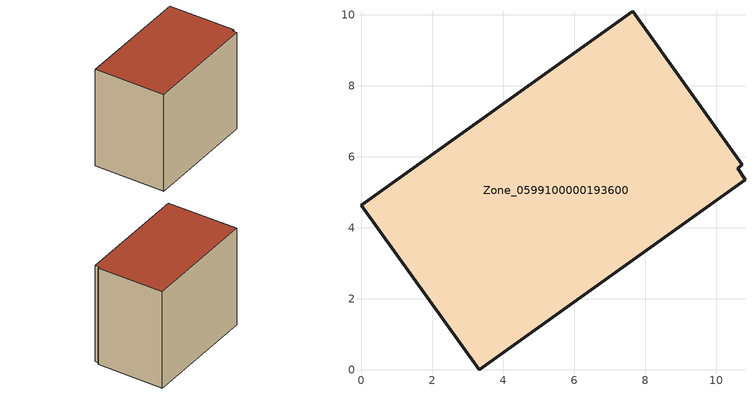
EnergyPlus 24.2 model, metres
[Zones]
Zone_0599100000193600
 floor ground (C_G): 10.6,5.67 10.81,5.36 3.31,0 0,4.64 7.64,10.1 10.73,5.78 z0
 wall outside (C_F): 0,4.64 3.31,0 10.81,5.36 10.6,5.67 10.73,5.78 7.64,10.1 0,4.64 z0:8.03
 roof outside (C_R): 10.81,5.36 10.6,5.67 10.73,5.78 7.64,10.1 0,4.64 3.31,0 z8.03
[BUILDING]
Pand.0599100000193600: North Axis=0; Terrain=City; Loads Convergence Tolerance Value=0.04; Temperature Convergence Tolerance Value=0.4; Solar Distribution=FullExterior; Maximum Number of Warmup Days=25; Minimum Number of Warmup Days=1
[Site:Location]
Rotterdam.The.Hague.AP_ZH_NLD Design_Conditions: Latitude=51.96; Longitude=4.45; Time Zone=1; Elevation=-4.5
[SITE:GROUNDTEMPERATURE:BUILDINGSURFACE]
18, 18, 18, 18, 18, 18, 18, 18, 18, 18, 18, 18
[MATERIAL] Thermal Absorptance=0.9; Solar Absorptance=0.7; Visible Absorptance=0.7
Name | Roughness | Thickness | Conductivity | Density | Specific Heat
G.TI.1975-1991 | MediumSmooth | 0.15 | 0.288461 | 540 | 1210
F.TI.1975-1991 | Rough | 0.3 | 0.230769 | 1920 | 840
R.TI.1975-1991 | MediumRough | 0.2 | 0.153846 | 1500 | 1000
[CONSTRUCTION]
C_G: G.TI.1975-1991
C_F: F.TI.1975-1991
C_R: R.TI.1975-1991
[ZONE]
Zone_0599100000193600: Type=1; Multiplier=1; Ceiling Height=Autocalculate; Volume=Autocalculate; Floor Area=autocalculate; Part of Total Floor Area=Yes
[ZONEINFILTRATION:DESIGNFLOWRATE]
Infil_Zone_0599100000193600: Zone or ZoneList or Space or SpaceList=Zone_0599100000193600; Schedule=AlwaysOn; Design Flow Rate Calculation Method=Flow/Area; Flow Rate per Floor Area=0.003; Constant Term Coefficient=1; Temperature Term Coefficient=0; Velocity Term Coefficient=0; Velocity Squared Term Coefficient=0
[HVACTEMPLATE:ZONE:IDEALLOADSAIRSYSTEM]
Zone_0599100000193600: Maximum Heating Supply Air Temperature=50; Minimum Cooling Supply Air Temperature=13; Maximum Heating Supply Air Humidity Ratio=0.0156; Minimum Cooling Supply Air Humidity Ratio=0.0077; Heating Limit=NoLimit; Cooling Limit=NoLimit; Dehumidification Control Type=ConstantSensibleHeatRatio; Cooling Sensible Heat Ratio=0.7; Dehumidification Setpoint=60; Humidification Control Type=None; Humidification Setpoint=30; Outdoor Air Method=None; Outdoor Air Flow Rate per Person=0.00944; Outdoor Air Flow Rate per Zone Floor Area=0; Outdoor Air Flow Rate per Zone=0; Demand Controlled Ventilation Type=None; Outdoor Air Economizer Type=NoEconomizer; Heat Recovery Type=None; Sensible Heat Recovery Effectiveness=0.7; Latent Heat Recovery Effectiveness=0.65
[ZONECONTROL:THERMOSTAT]
ThermostatControl_Zone_0599100000193600: Zone or ZoneList=Zone_0599100000193600; Control Type Schedule=DualSetpointControlType; Control 1=Thermostat_Zone_0599100000193600; Temperature Difference Between Cutout And Setpoint=0
[THERMOSTATSETPOINT:DUALSETPOINT]
Thermostat_Zone_0599100000193600: Heating Setpoint Temperature Schedule=HeatingSetpoint_Zone_0599100000193600; Cooling Setpoint Temperature Schedule=CoolingSetpoint_Zone_0599100000193600
[SCHEDULE:COMPACT]
HeatingSetpoint_Zone_0599100000193600: Through: 12/31, For: AllDays, Until: 24:00, 21
CoolingSetpoint_Zone_0599100000193600: Through: 12/31, For: AllDays, Until: 24:00, 24
DualSetpointControlType: Through: 12/31, For: AllDays, Until: 24:00, 4
AlwaysOn: Through: 12/31, For: AllDays, Until: 24:00, 1
